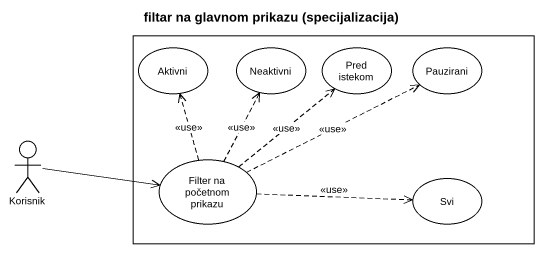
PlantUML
@startuml
title filtar na glavnom prikazu (specijalizacija)
rectangle " " as rectangle1 {
  usecase Aktivni
  usecase Neaktivni
  usecase "Pred istekom" as Pred_istekom
  usecase Pauzirani
  usecase "Filter na početnom prikazu" as Filter_na_početnom_prikazu
  usecase Svi
}
actor Korisnik
Korisnik -right-> Filter_na_početnom_prikazu
Filter_na_početnom_prikazu .up.> Aktivni : <<use>>
Filter_na_početnom_prikazu .up.> Neaktivni : <<use>>
Filter_na_početnom_prikazu .up.> Pred_istekom : <<use>>
Filter_na_početnom_prikazu .right.> Pauzirani : <<use>>
Filter_na_početnom_prikazu .right.> Svi : <<use>>
@enduml
